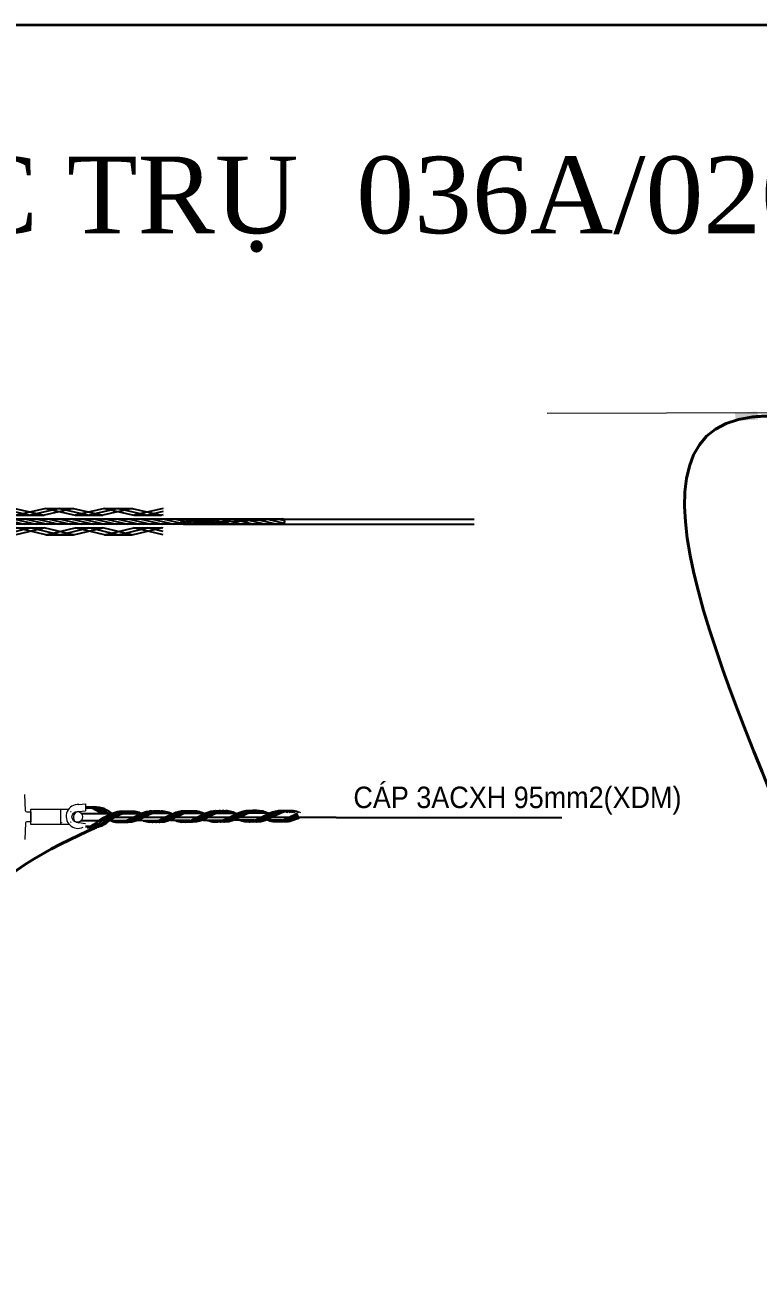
# Model space of a CAD drawing. Header units: millimetres. Extents: x 330554 to 656471, y 11007 to 130943.
# Drawn here: x 373491 to 375405, y 99471 to 102721 of the extents above; entities that cross this region are included whole.
import ezdxf
from ezdxf.enums import TextEntityAlignment as Align

# ---------------------------------------------------------------- set-up
doc = ezdxf.new("R2010")
doc.units = ezdxf.units.MM
doc.header["$LTSCALE"] = 6
for name, color, linetype, lineweight in [('Dau noi', 1, 'Continuous', 30), ('Day pha', 150, 'Continuous', 18), ('net rat manh', 150, 'Continuous', 5), ('Netlon', 5, 'Continuous', 40), ('netlonkhungten', 32, 'Continuous', 35), ('Netvua', 3, 'Continuous', 20), ('Text', 7, 'Continuous', 13)]:
    doc.layers.add(name, color=color, linetype=linetype, lineweight=lineweight)
for name, color, linetype in [('Ghi chu', 3, 'Continuous'), ('Nen', 7, 'Continuous'), ('SU', 3, 'Continuous'), ('tbi', 2, 'Continuous')]:
    doc.layers.add(name, color=color, linetype=linetype)
doc.styles.add('Times New Roman', font='times.ttf')
doc.styles.add('VNI-HELVE', font='VHELVEN.TTF', dxfattribs={"width": 0.9})

# ---------------------------------------------------------------- blocks, each defined once
blk = doc.blocks.new('giap niu')
for p, q in [((380.58, 283.1), (385.41, 283.1)), ((380.58, 283.1), (385.68, 281.89)), ((383, 283.1), (388.09, 281.89)), ((385.41, 283.1), (390.5, 281.89)), ((390.78, 283.1), (385.68, 281.89)), ((385.68, 281.89), (390.5, 281.89)), ((393.19, 283.1), (388.09, 281.89)), ((395.6, 283.1), (390.5, 281.89)), ((390.78, 283.1), (395.6, 283.1)), ((390.78, 283.1), (395.88, 281.89)), ((393.19, 283.1), (398.29, 281.89)), ((395.6, 283.1), (400.7, 281.89)), ((400.98, 283.1), (395.88, 281.89)), ((395.88, 281.89), (400.7, 281.89)), ((403.39, 283.1), (398.29, 281.89)), ((405.8, 283.1), (400.7, 281.89)), ((400.98, 283.1), (405.8, 283.1)), ((400.98, 283.1), (406.08, 281.89)), ((403.39, 283.1), (408.49, 281.89)), ((405.8, 283.1), (410.9, 281.89)), ((411.18, 283.1), (406.08, 281.89)), ((406.08, 281.89), (410.9, 281.89)), ((411.18, 282.53), (408.49, 281.89)), ((411.18, 281.95), (410.9, 281.89)), ((380.58, 278.48), (385.68, 279.7)), ((383, 278.48), (388.09, 279.7)), ((385.41, 278.48), (390.5, 279.7)), ((390.78, 278.48), (385.68, 279.7)), ((385.68, 279.7), (390.5, 279.7)), ((393.19, 278.48), (388.09, 279.7)), ((395.6, 278.48), (390.5, 279.7)), ((390.78, 278.48), (395.88, 279.7)), ((393.19, 278.48), (398.29, 279.7)), ((395.6, 278.48), (400.7, 279.7)), ((400.98, 278.48), (395.88, 279.7)), ((395.88, 279.7), (400.7, 279.7)), ((403.39, 278.48), (398.29, 279.7)), ((405.8, 278.48), (400.7, 279.7)), ((400.98, 278.48), (406.08, 279.7)), ((403.39, 278.48), (408.49, 279.7)), ((405.8, 278.48), (410.9, 279.7)), ((411.18, 278.48), (406.08, 279.7)), ((406.08, 279.7), (410.9, 279.7)), ((411.18, 279.06), (408.49, 279.7)), ((411.18, 279.63), (410.9, 279.7)), ((380.58, 278.48), (385.41, 278.48)), ((390.78, 278.48), (395.6, 278.48)), ((400.98, 278.48), (405.8, 278.48))]:
    blk.add_line(p, q)
for centre in [(380.67, 280.79), (381.07, 280.79), (381.55, 280.79), (382.08, 280.79), (382.51, 280.79)]:
    blk.add_arc(centre, 2.31, 92.0125, 267.9875)
blk = doc.blocks.new('Bo dung day giap nui')
h = blk.add_hatch(color=0)
edge = h.paths.add_edge_path()
edge.add_arc((493.8, -3.5), 13.2, 0, 360)
at = {"color": 0, "linetype": 'Continuous'}
for p, q in [((-8.3, 14.1), (-10.9, 14.1)), ((-10.9, 4.7), (-8.2, 4.7)), ((2.6, 20.4), (-8.2, 20.4)), ((-8.2, 14.1), (-1.2, 14.1)), ((-8.2, 4.7), (64.1, 4.7)), ((-4.7, 4.7), (-4.7, 0)), ((4.7, 4.7), (-4.7, 4.7)), ((-2.6, 20.4), (8.2, 20.4)), ((-2.5, 14.1), (75.2, 14.1)), ((8.2, 14.1), (1.2, 14.1)), ((4.7, 0), (4.7, 4.7)), ((11.8, 4.7), (8.2, 4.7)), ((10.6, 14.1), (11.8, 14.1)), ((89.8, 2.2), (150, 2.2)), ((165.3, 13.9), (124.3, 13.9)), ((124.3, 13.9), (124.3, 3.7)), ((124.3, 3.7), (156.3, 3.7)), ((142.9, 20.4), (132, 20.4)), ((132, 14.1), (139.1, 14.1)), ((135.5, 3.7), (135.5, 2.2)), ((137.6, 20.4), (148.4, 20.4)), ((148.4, 14.1), (141.4, 14.1)), ((144.9, 2.2), (144.9, 3.7)), ((156.3, 3.7), (156.3, -11.2)), ((174.1, 21.3), (165.3, 21.3)), ((165.3, 21.3), (165.3, -28.6)), ((174.1, -28.6), (174.1, 21.3)), ((223.9, 13.9), (174.1, 13.9)), ((216.6, 3.7), (181.4, 3.7)), ((181.4, 3.7), (181.4, -8)), ((216.6, -8), (216.6, 3.7)), ((223.9, -21.2), (223.9, 13.9)), ((412.9, -21.2), (412.9, 13.9)), ((412.9, 13.9), (462.7, 13.9)), ((420.2, -8), (420.2, 3.7)), ((420.2, 3.7), (455.4, 3.7)), ((455.4, 3.7), (455.4, -8)), ((462.7, -28.6), (462.7, 21.3)), ((462.7, 21.3), (471.5, 21.3)), ((471.5, 21.3), (471.5, -28.6)), ((-7, -11.7), (-10.9, -11.7)), ((-10.9, -21.1), (-8.2, -21.1)), ((26.2, -11.7), (-7.8, -11.7)), ((25.9, -21.1), (-7.8, -21.1)), ((-7, -22.3), (-3.5, -22.3)), ((-7, -23.5), (-7, -22.3)), ((-3.5, -23.5), (-7, -23.5)), ((-4.7, -7.9), (-4.7, -11.7)), ((-4.7, -21.1), (-4.7, -22.3)), ((-4.7, -23.5), (-4.7, -28.1)), ((-4.7, -28.1), (4.7, -28.1)), ((-3.5, -22.3), (-3.5, -23.5)), ((4.7, -11.7), (4.7, -7.7)), ((4.7, -28.1), (4.7, -21.1)), ((4.7, -22.3), (5.9, -22.3)), ((4.7, -23.5), (4.7, -22.3)), ((5.9, -23.5), (4.7, -23.5)), ((5.9, -22.3), (5.9, -23.5)), ((11.8, -21.1), (8.2, -21.1)), ((10.6, -11.7), (11.8, -11.7)), ((75.2, -21.1), (25.9, -21.1)), ((63.9, -11.7), (26.2, -11.7)), ((150, -9.5), (89.8, -9.5)), ((156.3, -11.2), (124.3, -11.2)), ((124.3, -11.2), (124.3, -21.2)), ((124.3, -21.2), (165.3, -21.2)), ((133.2, -22.3), (136.7, -22.3)), ((133.2, -23.5), (133.2, -22.3)), ((136.7, -23.5), (133.2, -23.5)), ((135.5, -9.5), (135.5, -11.2)), ((135.5, -21.2), (135.5, -22.3)), ((135.5, -23.5), (135.5, -28.1)), ((135.5, -28.1), (144.9, -28.1)), ((136.7, -22.3), (136.7, -23.5)), ((144.9, -11.2), (144.9, -9.5)), ((144.9, -28.1), (144.9, -21.2)), ((144.9, -22.3), (146.1, -22.3)), ((144.9, -23.5), (144.9, -22.3)), ((146.1, -23.5), (144.9, -23.5)), ((146.1, -22.3), (146.1, -23.5)), ((165.3, -28.6), (174.1, -28.6)), ((174.1, -21.2), (223.9, -21.2)), ((181.4, -8), (216.6, -8)), ((462.7, -21.2), (412.9, -21.2)), ((455.4, -8), (420.2, -8)), ((471.5, -28.6), (462.7, -28.6))]:
    blk.add_line(p, q, dxfattribs=at)
at = {"color": 0}
for p, q in [((473.8, 7.1), (480.7, 14)), ((473.8, -14.4), (473.8, 7.1)), ((480.7, 14), (607.1, 14)), ((607.1, 14), (607.1, -21.2)), ((612, 18.4), (650.7, 3.1)), ((612.4, 21.5), (651.8, 5.9)), ((473.8, -14.4), (480.7, -21.2)), ((607.1, -21.2), (480.7, -21.2)), ((612, -25.6), (650.7, -10.4)), ((612.4, -28.7), (651.8, -13.2))]:
    blk.add_line(p, q, dxfattribs=at)
at = {"color": 0, "linetype": 'Continuous'}
blk.add_circle((76.1, -3.6), 6.71, dxfattribs=at)
for centre, radius, start, end in [((-10.9, 9.4), 4.69, 90, 270), ((-7.2, 17.3), 3.34, 107.3483, 252.6517), ((7.2, 17.3), 3.34, 287.3483, 72.6517), ((11.8, 9.4), 4.69, 270, 90), ((76.3, -3.6), 14.7, 23.4609, 336.5391), ((75.2, -3.5), 17.6, 15.466, 90), ((133, 17.3), 3.34, 107.3483, 252.6517), ((147.4, 17.3), 3.34, 287.3483, 72.6517), ((150, -3.6), 5.86, 270, 90), ((-10.9, -16.4), 4.69, 90, 270), ((11.8, -16.4), 4.69, 270, 90), ((75.2, -3.5), 17.6, 270, 344.534)]:
    blk.add_arc(centre, radius, start, end, dxfattribs=at)
at = {"color": 0}
for centre, radius, start, end in [((614.7, -3.6), 25.2, 95.0792, 264.9208), ((614.7, -3.6), 22.2, 96.8592, 263.1408), ((651.2, 4.5), 1.5, 249.868, 67.0447), ((651.2, -11.8), 1.5, 292.9553, 110.132)]:
    blk.add_arc(centre, radius, start, end, dxfattribs=at)
at = {"layer": 'Nen', "color": 0, "linetype": 'Continuous', "lineweight": 9}
for points in [[(234.9, 33.7, 1.013355), (230.5, 33.7, 0.040715), (230.5, -38.1, 1.03104), (234.9, -38.1, 0.040715), (234.9, 33.7, -0.572898)], [(259.5, 33.7, 1.013355), (255.1, 33.7, 0.040715), (255.1, -38.1, 1.03104), (259.5, -38.1, 0.040715), (259.5, 33.7, -0.572898)], [(284.1, 33.7, 1.013355), (279.7, 33.7, 0.040715), (279.7, -38.1, 1.03104), (284.1, -38.1, 0.040715), (284.1, 33.7, -0.572898)], [(308.7, 33.7, 1.013355), (304.4, 33.7, 0.040715), (304.4, -38.1, 1.03104), (308.7, -38.1, 0.040715), (308.7, 33.7, -0.572898)], [(333.4, 33.7, 1.013355), (329, 33.7, 0.040715), (329, -38.1, 1.03104), (333.4, -38.1, 0.040715), (333.4, 33.7, -0.572898)], [(358, 33.7, 1.013355), (353.6, 33.7, 0.040715), (353.6, -38.1, 1.03104), (358, -38.1, 0.040715), (358, 33.7, -0.572898)], [(382.6, 33.7, 1.013355), (378.2, 33.7, 0.040715), (378.2, -38.1, 1.03104), (382.6, -38.1, 0.040715), (382.6, 33.7, -0.572898)], [(407.2, 33.7, 1.013355), (402.8, 33.7, 0.040715), (402.8, -38.1, 1.03104), (407.2, -38.1, 0.040715), (407.2, 33.7, -0.572898)]]:
    blk.add_lwpolyline(points, format="xyb", dxfattribs=at)
for points in [[(229.4, -18.3), (223.9, -18.3), (223.9, 11), (229.3, 11)], [(236.2, 11), (253.9, 11)], [(260.8, 11), (278.5, 11)], [(285.4, 11), (303.1, 11)], [(310, 11), (327.7, 11)], [(334.6, 11), (352.3, 11)], [(359.2, 11), (376.9, 11)], [(383.8, 11), (401.5, 11)], [(408.4, 11), (412.9, 11), (412.9, -18.3), (408.4, -18.3)], [(254, -18.3), (236.1, -18.3)], [(278.6, -18.3), (260.7, -18.3)], [(303.2, -18.3), (285.3, -18.3)], [(327.8, -18.3), (309.9, -18.3)], [(352.4, -18.3), (334.5, -18.3)], [(377, -18.3), (359.1, -18.3)], [(401.6, -18.3), (383.7, -18.3)]]:
    blk.add_lwpolyline(points, dxfattribs=at)
at = {"layer": 'SU', "color": 0}
blk.add_circle((493.8, -3.5), 13.2, dxfattribs=at)
at = {"layer": 'tbi', "color": 0}
for p, q in [((513.3, 13.9), (471.5, 13.9)), ((513.3, -21.2), (513.3, 13.9)), ((471.5, -21.2), (513.3, -21.2))]:
    blk.add_line(p, q, dxfattribs=at)
blk.add_circle((493.8, -3.5), 8.79, dxfattribs=at)
at = {"color": 0, "xscale": 15.00830334311468, "yscale": 15.00830334311468, "zscale": 15.00830334310951}
blk.add_blockref('giap niu', (-5116.6, -4217.9), dxfattribs=at)
blk = doc.blocks.new('Giap Niu - Ngang')
at = {"color": 0, "linetype": 'ByBlock'}
for p, q in [((1365.7, -1.6), (607.1, -1.6)), ((607.1, -1.6), (662.9, -15.1)), ((1365.7, -15.1), (607.1, -15.1)), ((637.1, -1.6), (692.9, -15.1)), ((667.1, -1.6), (722.9, -15.1)), ((697.1, -1.6), (752.9, -15.1)), ((727.1, -1.6), (782.9, -15.1)), ((757.1, -1.6), (812.9, -15.1)), ((787.1, -1.6), (842.9, -15.1)), ((817.1, -1.6), (872.9, -15.1)), ((847.1, -1.6), (902.9, -15.1)), ((877.1, -1.6), (932.9, -15.1)), ((907.1, -1.6), (962.9, -15.1)), ((937.1, -1.6), (992.9, -15.1)), ((967.1, -1.6), (1022.9, -15.1)), ((997.1, -1.6), (1052.9, -15.1)), ((1027.1, -1.6), (1082.9, -15.1)), ((1057.1, -1.6), (1112.9, -15.1)), ((1087.1, -1.6), (1142.9, -15.1)), ((1117.1, -1.6), (1172.9, -15.1)), ((1147.1, -1.6), (1202.9, -15.1)), ((1177.1, -1.6), (1232.9, -15.1)), ((1207.1, -1.6), (1262.9, -15.1)), ((1237.1, -1.6), (1292.9, -15.1)), ((1267.1, -1.6), (1322.9, -15.1)), ((1297.1, -1.6), (1352.9, -15.1)), ((1327.1, -1.6), (1371.2, -12.2)), ((1357.1, -1.6), (1371.6, -5.1))]:
    blk.add_line(p, q, dxfattribs=at)
blk.add_arc((1365.7, -8.3), 6.74, 270, 90, dxfattribs=at)
at = {"color": 3, "linetype": 'ByBlock'}
blk.add_blockref('Bo dung day giap nui', (0, -4.7), dxfattribs=at)

msp = doc.modelspace()

# ---------------------------------------------------------------- hatches: boundary and pattern name
msp.add_hatch(color=256).paths.add_polyline_path([(375403.801, 101711.515), (375404.945, 101690.506), (375346.472, 101687.322), (375345.328, 101708.331)])

# ---------------------------------------------------------------- linework, layer by layer
at = {"color": 0, "linetype": 'ByBlock'}
for p, q in [((374028.143, 101431.091), (373898.814, 101424.022)), ((373938.143, 101431.091), (373899.341, 101421.714)), ((373914.129, 101431.091), (373899.636, 101427.589)), ((373944.129, 101431.091), (373900.054, 101420.44)), ((373903.209, 101431.091), (374038.32, 101417.605)), ((373903.209, 101431.091), (374538.143, 101431.091)), ((373905.549, 101431.091), (374664.129, 101431.091)), ((373905.549, 101417.605), (374664.129, 101417.605)), ((373905.549, 101417.605), (374538.143, 101417.605)), ((374154.129, 101431.091), (373907.399, 101417.605)), ((373974.129, 101431.091), (373918.32, 101417.605)), ((373998.143, 101431.091), (373942.334, 101417.605)), ((374004.129, 101431.091), (373948.32, 101417.605)), ((374034.129, 101431.091), (373978.32, 101417.605))]:
    msp.add_line(p, q, dxfattribs=at)
msp.add_arc((373905.549, 101424.348), 6.743, 90, 270, dxfattribs=at)
at = {"layer": 'Dau noi'}
msp.add_line((373714.809, 100652.954), (374892.932, 100651.14), dxfattribs=at)
at = {"layer": 'Day pha'}
msp.add_line((374854.66, 101707.57), (378294.292, 101716.735), dxfattribs=at)
at = {"layer": 'Nen', "color": 6}
for p, q in [((374042.91, 100662.738), (373991.573, 100662.527)), ((374052.138, 100662.776), (374048.152, 100662.759)), ((374061.366, 100662.813), (374057.38, 100662.797)), ((374070.595, 100662.851), (374066.609, 100662.835)), ((374127.174, 100663.083), (374075.837, 100662.873)), ((374136.402, 100663.121), (374132.416, 100663.105)), ((374145.63, 100663.159), (374141.644, 100663.142)), ((374154.858, 100663.197), (374150.873, 100663.18)), ((373636.737, 100643.798), (373683.098, 100643.988)), ((373713.57, 100661.388), (373638.602, 100661.081)), ((373686.646, 100644.003), (373692.327, 100644.026)), ((373695.889, 100644.041), (373701.555, 100644.064)), ((373705.117, 100644.078), (373710.783, 100644.102)), ((373714.346, 100644.116), (373753.212, 100644.275)), ((373722.692, 100661.426), (373718.831, 100661.41)), ((373731.92, 100661.464), (373727.935, 100661.447)), ((373741.149, 100661.501), (373737.163, 100661.485)), ((373790.118, 100661.702), (373746.391, 100661.523)), ((373758.991, 100644.299), (373762.44, 100644.313)), ((373768.22, 100644.337), (373771.668, 100644.351)), ((373777.448, 100644.375), (373780.896, 100644.389)), ((373786.676, 100644.413), (373837.476, 100644.621)), ((373799.346, 100661.74), (373795.361, 100661.723)), ((373808.575, 100661.778), (373804.589, 100661.761)), ((373817.803, 100661.815), (373813.817, 100661.799)), ((373874.382, 100662.047), (373823.045, 100661.837)), ((373843.255, 100644.644), (373846.704, 100644.659)), ((373852.484, 100644.682), (373855.932, 100644.696)), ((373861.712, 100644.72), (373865.16, 100644.734)), ((373870.94, 100644.758), (373921.74, 100644.966)), ((373883.61, 100662.085), (373879.624, 100662.069)), ((373892.838, 100662.123), (373888.853, 100662.107)), ((373902.067, 100662.161), (373898.081, 100662.144)), ((373958.646, 100662.393), (373907.309, 100662.182)), ((373927.519, 100644.99), (373930.968, 100645.004)), ((373936.747, 100645.028), (373940.196, 100645.042)), ((373945.976, 100645.065), (373949.424, 100645.079)), ((373955.204, 100645.103), (374006.004, 100645.311)), ((373967.874, 100662.43), (373963.888, 100662.414)), ((373977.102, 100662.468), (373973.117, 100662.452)), ((373986.331, 100662.506), (373982.345, 100662.49)), ((374011.783, 100645.335), (374015.232, 100645.349)), ((374021.011, 100645.373), (374024.46, 100645.387)), ((374030.24, 100645.411), (374033.688, 100645.425)), ((374039.468, 100645.448), (374090.267, 100645.657)), ((374096.047, 100645.68), (374099.496, 100645.694)), ((374105.275, 100645.718), (374108.724, 100645.732)), ((374114.503, 100645.756), (374117.952, 100645.77)), ((374123.732, 100645.794), (374163.842, 100645.958)), ((374169.622, 100645.982), (374173.071, 100645.996)), ((374178.85, 100646.02), (374182.299, 100646.034))]:
    msp.add_line(p, q, dxfattribs=at)
msp.add_open_spline([(374012.276, 100642.194), (374018.06, 100643.078), (374023.927, 100645.002), (374048.186, 100655.164), (374066.891, 100668.271), (374089.582, 100671.131), (374092.989, 100671.182), (374096.381, 100670.853)], degree=3, knots=[0.75692354, 0.75692354, 0.75692354, 0.75692354, 1.09908353, 1.09908353, 2.15733464, 2.15733464, 2.34194555, 2.34194555, 2.34194555, 2.34194555], dxfattribs=at)
at = {"layer": 'net rat manh', "color": 8}
for p, q in [((373631.747, 100685.601), (373648.812, 100687.597)), ((373631.822, 100667.19), (373648.888, 100669.187)), ((373648.812, 100687.597), (373648.888, 100669.187)), ((373631.94, 100638.528), (373649.021, 100636.672))]:
    msp.add_line(p, q, dxfattribs=at)
for centre, radius, start, end in [((373629.633, 100654.64), 31.033, 86.094102, 295.268918), ((373631.614, 100652.834), 14.358, 89.167628, 220.696479), ((373643.531, 100672.135), 66.527, 209.717114, 210.809107), ((373631.54, 100652.353), 13.993, 219.402314, 271.640031)]:
    msp.add_arc(centre, radius, start, end, dxfattribs=at)
for points in [[(373661.646, 100679.714), (373657.383, 100680.182), (373653.08, 100680.286), (373648.843, 100680.086)], [(373655.345, 100674.684), (373653.201, 100675.046), (373651.033, 100675.291), (373648.862, 100675.428)], [(373697.512, 100650.993), (373713.019, 100659.013), (373725.027, 100665.127), (373737.003, 100667.012)], [(373710.229, 100652.935), (373722.247, 100659.051), (373734.255, 100665.164), (373746.231, 100667.05)], [(373719.457, 100652.973), (373731.475, 100659.089), (373743.483, 100665.202), (373755.459, 100667.087)], [(373753.042, 100666.651), (373753.246, 100666.607), (373753.45, 100666.563), (373753.654, 100666.516)], [(373757.461, 100665.51), (373759.593, 100664.872), (373761.723, 100664.117), (373763.853, 100663.29)], [(373761.213, 100666.464), (373763.912, 100665.527), (373766.587, 100664.447), (373769.245, 100663.312)], [(373762.27, 100666.689), (373765.877, 100665.918), (373769.48, 100664.727), (373773.081, 100663.328)], [(373767.084, 100667.445), (373772.165, 100666.894), (373777.239, 100665.335), (373782.31, 100663.366)], [(373767.427, 100667.481), (373771.152, 100666.358), (373774.83, 100664.906), (373778.474, 100663.35)], [(373777.066, 100667.394), (373780.65, 100666.289), (373784.192, 100664.886), (373787.702, 100663.388)], [(373829.696, 100666.965), (373829.9, 100666.922), (373830.104, 100666.877), (373830.308, 100666.83)], [(373834.116, 100665.824), (373836.247, 100665.186), (373838.377, 100664.431), (373840.507, 100663.604)], [(373837.867, 100666.778), (373840.566, 100665.841), (373843.242, 100664.761), (373845.9, 100663.626)], [(373838.925, 100667.003), (373842.531, 100666.232), (373846.134, 100665.041), (373849.735, 100663.642)], [(373843.738, 100667.759), (373848.819, 100667.208), (373853.893, 100665.649), (373858.964, 100663.68)], [(373844.082, 100667.795), (373847.806, 100666.672), (373851.484, 100665.22), (373855.128, 100663.664)], [(373853.72, 100667.708), (373857.304, 100666.603), (373860.846, 100665.2), (373864.356, 100663.702)], [(373913.96, 100667.31), (373914.164, 100667.267), (373914.368, 100667.222), (373914.572, 100667.176)], [(373918.379, 100666.169), (373920.511, 100665.531), (373922.641, 100664.777), (373924.771, 100663.949)], [(373922.131, 100667.123), (373924.83, 100666.186), (373927.505, 100665.106), (373930.163, 100663.972)], [(373923.188, 100667.348), (373926.795, 100666.578), (373930.398, 100665.386), (373933.999, 100663.987)], [(373928.002, 100668.104), (373933.083, 100667.553), (373938.157, 100665.994), (373943.228, 100664.025)], [(373928.345, 100668.14), (373932.07, 100667.017), (373935.748, 100665.565), (373939.392, 100664.009)], [(373937.984, 100668.053), (373941.568, 100666.948), (373945.11, 100665.546), (373948.62, 100664.047)], [(373998.224, 100667.656), (373998.428, 100667.612), (373998.632, 100667.567), (373998.836, 100667.521)], [(373998.224, 100667.656), (373998.428, 100667.612), (373998.632, 100667.567), (373998.836, 100667.521)], [(374002.643, 100666.515), (374004.775, 100665.877), (374006.905, 100665.122), (374009.035, 100664.295)], [(374002.643, 100666.515), (374004.775, 100665.877), (374006.905, 100665.122), (374009.035, 100664.295)], [(374006.395, 100667.468), (374009.093, 100666.531), (374011.769, 100665.451), (374014.427, 100664.317)], [(374006.395, 100667.468), (374009.093, 100666.531), (374011.769, 100665.451), (374014.427, 100664.317)], [(374007.452, 100667.693), (374011.059, 100666.923), (374014.662, 100665.731), (374018.263, 100664.333)], [(374007.452, 100667.693), (374011.059, 100666.923), (374014.662, 100665.731), (374018.263, 100664.333)], [(374012.266, 100668.45), (374017.347, 100667.898), (374022.421, 100666.34), (374027.491, 100664.37)], [(374012.266, 100668.45), (374017.347, 100667.898), (374022.421, 100666.34), (374027.491, 100664.37)], [(374012.609, 100668.486), (374016.334, 100667.363), (374020.011, 100665.91), (374023.656, 100664.355)], [(374012.609, 100668.486), (374016.334, 100667.363), (374020.011, 100665.91), (374023.656, 100664.355)], [(374022.248, 100668.398), (374025.832, 100667.293), (374029.374, 100665.891), (374032.884, 100664.392)], [(374022.248, 100668.398), (374025.832, 100667.293), (374029.374, 100665.891), (374032.884, 100664.392)], [(374082.488, 100668.001), (374082.692, 100667.957), (374082.896, 100667.912), (374083.099, 100667.866)], [(374086.907, 100666.86), (374089.039, 100666.222), (374091.169, 100665.467), (374093.299, 100664.64)], [(374090.659, 100667.814), (374093.357, 100666.876), (374096.033, 100665.797), (374098.691, 100664.662)], [(374091.716, 100668.039), (374095.322, 100667.268), (374098.926, 100666.077), (374102.527, 100664.678)], [(374096.53, 100668.795), (374101.611, 100668.243), (374106.685, 100666.685), (374111.755, 100664.716)], [(374096.873, 100668.831), (374100.598, 100667.708), (374104.275, 100666.255), (374107.919, 100664.7)], [(374106.512, 100668.744), (374110.096, 100667.639), (374113.638, 100666.236), (374117.148, 100664.738)], [(374166.752, 100668.346), (374166.956, 100668.303), (374167.16, 100668.258), (374167.363, 100668.212)], [(374171.171, 100667.205), (374173.303, 100666.567), (374175.433, 100665.812), (374177.563, 100664.985)], [(374174.922, 100668.159), (374177.621, 100667.222), (374180.297, 100666.142), (374182.955, 100665.007)], [(374175.98, 100668.384), (374179.586, 100667.613), (374183.19, 100666.422), (374186.791, 100665.023)], [(374180.794, 100669.14), (374185.875, 100668.589), (374190.949, 100667.03), (374196.019, 100665.061)], [(374181.137, 100669.176), (374184.862, 100668.053), (374188.539, 100666.601), (374192.183, 100665.045)], [(373653.266, 100629.146), (373651.87, 100629.047), (373650.464, 100628.986), (373649.053, 100628.954)]]:
    msp.add_open_spline(points, degree=3, dxfattribs=at)
for points, knots in [([(373718.245, 100663.103), (373710.548, 100668.779), (373702.408, 100674.151), (373683.213, 100680.23), (373672.395, 100680.839), (373660.331, 100679.578), (373658.449, 100679.336), (373648.851, 100678.193)], [0.58005658, 0.58005658, 0.58005658, 0.58005658, 1.09071507, 1.09071507, 1.63607261, 1.63607261, 1.73819182, 1.73819182, 1.73819182, 1.73819182]), ([(373714.805, 100663.089), (373709.075, 100667.221), (373694.518, 100676.597), (373672.836, 100679.182), (373659.165, 100677.377), (373648.862, 100675.463)], [0.62958012, 0.62958012, 0.62958012, 0.62958012, 1.01015145, 1.56695327, 1.7603112, 1.7603112, 1.7603112, 1.7603112]), ([(373663.469, 100675.535), (373659.724, 100675.727), (373655.976, 100675.604), (373652.167, 100675.206), (373652.004, 100675.189), (373651.841, 100675.171)], [1.401266668, 1.401266668, 1.401266668, 1.401266668, 1.636072609, 1.636072609, 1.646599759, 1.646599759, 1.646599759, 1.646599759]), ([(373687.12, 100662.976), (373681.391, 100667.108), (373672.016, 100673.146), (373661.223, 100676.184), (373657.144, 100676.937)], [0.62958012, 0.62958012, 0.62958012, 0.62958012, 1.01015145, 1.233257722, 1.233257722, 1.233257722, 1.233257722]), ([(373696.349, 100663.013), (373690.619, 100667.146), (373679.986, 100673.994), (373667.529, 100676.984), (373661.896, 100677.65)], [0.62958012, 0.62958012, 0.62958012, 0.62958012, 1.01015145, 1.314290569, 1.314290569, 1.314290569, 1.314290569]), ([(373690.561, 100662.99), (373682.864, 100668.665), (373674.723, 100674.037), (373664.557, 100677.257), (373663.665, 100677.517), (373662.768, 100677.757)], [0.580056579, 0.580056579, 0.580056579, 0.580056579, 1.090715073, 1.090715073, 1.139371479, 1.139371479, 1.139371479, 1.139371479]), ([(373699.789, 100663.028), (373692.092, 100668.703), (373683.951, 100674.075), (373673.218, 100677.474), (373671.747, 100677.88), (373670.261, 100678.234)], [0.580056579, 0.580056579, 0.580056579, 0.580056579, 1.090715073, 1.090715073, 1.170576663, 1.170576663, 1.170576663, 1.170576663]), ([(373705.577, 100663.051), (373699.847, 100667.184), (373689.891, 100673.596), (373678.337, 100676.625), (373673.541, 100677.36)], [0.62958012, 0.62958012, 0.62958012, 0.62958012, 1.01015145, 1.270670629, 1.270670629, 1.270670629, 1.270670629]), ([(373709.017, 100663.065), (373701.32, 100668.741), (373693.18, 100674.113), (373683.523, 100677.171), (373683.147, 100677.286), (373682.769, 100677.398)], [0.580056579, 0.580056579, 0.580056579, 0.580056579, 1.090715073, 1.090715073, 1.11134223, 1.11134223, 1.11134223, 1.11134223]), ([(373696.412, 100652.664), (373710.067, 100659.841), (373724.02, 100667.48), (373741.68, 100669.705), (373745.087, 100669.756), (373748.479, 100669.427)], [1.374636932, 1.374636932, 1.374636932, 1.374636932, 2.157334638, 2.157334638, 2.341945552, 2.341945552, 2.341945552, 2.341945552]), ([(373705.58, 100652.916), (373719.295, 100659.879), (373733.248, 100667.518), (373750.908, 100669.743), (373754.315, 100669.794), (373757.707, 100669.465)], [1.374636932, 1.374636932, 1.374636932, 1.374636932, 2.157334638, 2.157334638, 2.341945552, 2.341945552, 2.341945552, 2.341945552]), ([(373714.809, 100652.954), (373728.523, 100659.917), (373742.476, 100667.556), (373760.137, 100669.781), (373763.544, 100669.832), (373766.935, 100669.503)], [1.374636932, 1.374636932, 1.374636932, 1.374636932, 2.157334638, 2.157334638, 2.341945552, 2.341945552, 2.341945552, 2.341945552]), ([(373715.251, 100642.361), (373720.715, 100640.382), (373753.478, 100631.591), (373786.398, 100663.035), (373813.657, 100667.326)], [0.26205726, 0.26205726, 0.26205726, 0.26205726, 0.57325048, 2.12758875, 2.12758875, 2.12758875, 2.12758875]), ([(373721.912, 100642.388), (373727.572, 100640.845), (373733.112, 100640.203), (373745.253, 100641.464), (373751.891, 100643.561), (373776.938, 100654.053), (373795.643, 100667.16), (373818.334, 100670.02), (373821.741, 100670.07), (373825.133, 100669.741)], [0.37813076, 0.37813076, 0.37813076, 0.37813076, 0.71142493, 0.71142493, 1.09908353, 1.09908353, 2.15733464, 2.15733464, 2.34194555, 2.34194555, 2.34194555, 2.34194555]), ([(373724.037, 100652.992), (373737.751, 100659.954), (373751.704, 100667.593), (373771.515, 100670.09), (373777.134, 100669.782), (373786.964, 100667.392), (373791.238, 100665.807), (373795.464, 100664.044)], [1.37463693, 1.37463693, 1.37463693, 1.37463693, 2.15733464, 2.15733464, 2.45972354, 2.45972354, 2.69883603, 2.69883603, 2.69883603, 2.69883603]), ([(373728.686, 100653.011), (373744.57, 100661.095), (373765.568, 100671.786), (373786.442, 100665.383), (373791.538, 100663.404)], [1.44471702, 1.44471702, 1.44471702, 1.44471702, 2.34733631, 2.6390538, 2.6390538, 2.6390538, 2.6390538]), ([(373739.133, 100638.755), (373739.715, 100638.693), (373767.614, 100636.316), (373795.626, 100663.073), (373822.885, 100667.364)], [0.5401544, 0.5401544, 0.5401544, 0.5401544, 0.57325048, 2.12758875, 2.12758875, 2.12758875, 2.12758875]), ([(373748.361, 100638.793), (373748.943, 100638.731), (373776.842, 100636.354), (373804.854, 100663.111), (373832.113, 100667.402)], [0.5401544, 0.5401544, 0.5401544, 0.5401544, 0.57325048, 2.12758875, 2.12758875, 2.12758875, 2.12758875]), ([(373750.256, 100641.12), (373756.04, 100642.004), (373761.907, 100643.929), (373786.166, 100654.091), (373804.871, 100667.198), (373827.562, 100670.057), (373830.969, 100670.108), (373834.361, 100669.779)], [0.75692354, 0.75692354, 0.75692354, 0.75692354, 1.09908353, 1.09908353, 2.15733464, 2.15733464, 2.34194555, 2.34194555, 2.34194555, 2.34194555]), ([(373757.589, 100638.83), (373758.171, 100638.769), (373789.932, 100636.063), (373826.991, 100676.772), (373863.096, 100665.697), (373868.192, 100663.718)], [0.5401544, 0.5401544, 0.5401544, 0.5401544, 0.57325048, 2.34733631, 2.6390538, 2.6390538, 2.6390538, 2.6390538]), ([(373759.484, 100641.158), (373765.268, 100642.042), (373771.135, 100643.967), (373795.394, 100654.128), (373814.099, 100667.236), (373836.791, 100670.095), (373840.198, 100670.146), (373843.59, 100669.817)], [0.75692354, 0.75692354, 0.75692354, 0.75692354, 1.09908353, 1.09908353, 2.15733464, 2.15733464, 2.34194555, 2.34194555, 2.34194555, 2.34194555]), ([(373768.712, 100641.196), (373774.497, 100642.08), (373780.364, 100644.004), (373804.622, 100654.166), (373823.327, 100667.273), (373848.169, 100670.404), (373853.788, 100670.096), (373864.121, 100667.583), (373868.881, 100665.748), (373873.584, 100663.74)], [0.75692354, 0.75692354, 0.75692354, 0.75692354, 1.09908353, 1.09908353, 2.15733464, 2.15733464, 2.45972354, 2.45972354, 2.72651583, 2.72651583, 2.72651583, 2.72651583]), ([(373799.515, 100642.706), (373804.979, 100640.728), (373837.742, 100631.936), (373870.662, 100663.38), (373897.921, 100667.671)], [0.26205726, 0.26205726, 0.26205726, 0.26205726, 0.57325048, 2.12758875, 2.12758875, 2.12758875, 2.12758875]), ([(373806.176, 100642.733), (373811.836, 100641.19), (373817.376, 100640.548), (373829.517, 100641.809), (373836.155, 100643.906), (373861.202, 100654.398), (373879.907, 100667.505), (373902.598, 100670.365), (373906.005, 100670.415), (373909.397, 100670.087)], [0.37813076, 0.37813076, 0.37813076, 0.37813076, 0.71142493, 0.71142493, 1.09908353, 1.09908353, 2.15733464, 2.15733464, 2.34194555, 2.34194555, 2.34194555, 2.34194555]), ([(373823.397, 100639.1), (373823.978, 100639.039), (373851.878, 100636.662), (373879.89, 100663.418), (373907.149, 100667.709)], [0.5401544, 0.5401544, 0.5401544, 0.5401544, 0.57325048, 2.12758875, 2.12758875, 2.12758875, 2.12758875]), ([(373832.625, 100639.138), (373833.207, 100639.076), (373861.106, 100636.699), (373889.118, 100663.456), (373916.377, 100667.747)], [0.5401544, 0.5401544, 0.5401544, 0.5401544, 0.57325048, 2.12758875, 2.12758875, 2.12758875, 2.12758875]), ([(373834.52, 100641.465), (373840.304, 100642.349), (373846.171, 100644.274), (373870.43, 100654.436), (373889.135, 100667.543), (373911.826, 100670.403), (373915.233, 100670.453), (373918.625, 100670.124)], [0.75692354, 0.75692354, 0.75692354, 0.75692354, 1.09908353, 1.09908353, 2.15733464, 2.15733464, 2.34194555, 2.34194555, 2.34194555, 2.34194555]), ([(373841.853, 100639.176), (373842.435, 100639.114), (373874.196, 100636.408), (373911.255, 100677.118), (373947.36, 100666.042), (373952.456, 100664.063)], [0.5401544, 0.5401544, 0.5401544, 0.5401544, 0.57325048, 2.34733631, 2.6390538, 2.6390538, 2.6390538, 2.6390538]), ([(373843.748, 100641.503), (373849.532, 100642.387), (373855.399, 100644.312), (373879.658, 100654.474), (373898.363, 100667.581), (373921.055, 100670.44), (373924.462, 100670.491), (373927.853, 100670.162)], [0.75692354, 0.75692354, 0.75692354, 0.75692354, 1.09908353, 1.09908353, 2.15733464, 2.15733464, 2.34194555, 2.34194555, 2.34194555, 2.34194555]), ([(373852.976, 100641.541), (373858.76, 100642.425), (373864.628, 100644.35), (373888.886, 100654.512), (373907.591, 100667.619), (373932.433, 100670.749), (373938.052, 100670.441), (373948.385, 100667.929), (373953.144, 100666.093), (373957.848, 100664.085)], [0.75692354, 0.75692354, 0.75692354, 0.75692354, 1.09908353, 1.09908353, 2.15733464, 2.15733464, 2.45972354, 2.45972354, 2.72651583, 2.72651583, 2.72651583, 2.72651583]), ([(373883.779, 100643.051), (373889.243, 100641.073), (373922.006, 100632.282), (373954.926, 100663.725), (373982.185, 100668.016)], [0.26205726, 0.26205726, 0.26205726, 0.26205726, 0.57325048, 2.12758875, 2.12758875, 2.12758875, 2.12758875]), ([(373883.779, 100643.051), (373889.243, 100641.073), (373922.006, 100632.282), (373954.926, 100663.725), (373982.185, 100668.016)], [0.26205726, 0.26205726, 0.26205726, 0.26205726, 0.57325048, 2.12758875, 2.12758875, 2.12758875, 2.12758875]), ([(373890.44, 100643.078), (373896.1, 100641.535), (373901.64, 100640.894), (373913.781, 100642.155), (373920.419, 100644.251), (373945.466, 100654.743), (373964.171, 100667.851), (373986.862, 100670.71), (373990.269, 100670.761), (373993.661, 100670.432)], [0.37813076, 0.37813076, 0.37813076, 0.37813076, 0.71142493, 0.71142493, 1.09908353, 1.09908353, 2.15733464, 2.15733464, 2.34194555, 2.34194555, 2.34194555, 2.34194555]), ([(373890.44, 100643.078), (373896.1, 100641.535), (373901.64, 100640.894), (373913.781, 100642.155), (373920.419, 100644.251), (373945.466, 100654.743), (373964.171, 100667.851), (373986.862, 100670.71), (373990.269, 100670.761), (373993.661, 100670.432)], [0.37813076, 0.37813076, 0.37813076, 0.37813076, 0.71142493, 0.71142493, 1.09908353, 1.09908353, 2.15733464, 2.15733464, 2.34194555, 2.34194555, 2.34194555, 2.34194555]), ([(373907.661, 100639.445), (373908.242, 100639.384), (373936.142, 100637.007), (373964.154, 100663.763), (373991.413, 100668.054)], [0.5401544, 0.5401544, 0.5401544, 0.5401544, 0.57325048, 2.12758875, 2.12758875, 2.12758875, 2.12758875]), ([(373907.661, 100639.445), (373908.242, 100639.384), (373936.142, 100637.007), (373964.154, 100663.763), (373991.413, 100668.054)], [0.5401544, 0.5401544, 0.5401544, 0.5401544, 0.57325048, 2.12758875, 2.12758875, 2.12758875, 2.12758875]), ([(373916.889, 100639.483), (373917.471, 100639.422), (373945.37, 100637.045), (373973.382, 100663.801), (374000.641, 100668.092)], [0.5401544, 0.5401544, 0.5401544, 0.5401544, 0.57325048, 2.12758875, 2.12758875, 2.12758875, 2.12758875]), ([(373916.889, 100639.483), (373917.471, 100639.422), (373945.37, 100637.045), (373973.382, 100663.801), (374000.641, 100668.092)], [0.5401544, 0.5401544, 0.5401544, 0.5401544, 0.57325048, 2.12758875, 2.12758875, 2.12758875, 2.12758875]), ([(373918.784, 100641.811), (373924.568, 100642.695), (373930.435, 100644.619), (373954.23, 100655.689), (373973.399, 100667.888), (373996.09, 100670.748), (373999.497, 100670.798), (374002.889, 100670.47)], [0.75692354, 0.75692354, 0.75692354, 0.75692354, 1.09908353, 1.09908353, 2.15733464, 2.15733464, 2.34194555, 2.34194555, 2.34194555, 2.34194555]), ([(373918.784, 100641.811), (373924.568, 100642.695), (373930.435, 100644.619), (373954.694, 100654.781), (373973.399, 100667.888), (373996.09, 100670.748), (373999.497, 100670.798), (374002.889, 100670.47)], [0.75692354, 0.75692354, 0.75692354, 0.75692354, 1.09908353, 1.09908353, 2.15733464, 2.15733464, 2.34194555, 2.34194555, 2.34194555, 2.34194555]), ([(373926.117, 100639.521), (373926.699, 100639.459), (373958.46, 100636.753), (373995.519, 100677.463), (374031.624, 100666.387), (374036.72, 100664.408)], [0.5401544, 0.5401544, 0.5401544, 0.5401544, 0.57325048, 2.34733631, 2.6390538, 2.6390538, 2.6390538, 2.6390538]), ([(373926.117, 100639.521), (373926.699, 100639.459), (373958.46, 100636.753), (373995.519, 100677.463), (374031.624, 100666.387), (374036.72, 100664.408)], [0.5401544, 0.5401544, 0.5401544, 0.5401544, 0.57325048, 2.34733631, 2.6390538, 2.6390538, 2.6390538, 2.6390538]), ([(373928.012, 100641.849), (373933.796, 100642.732), (373939.663, 100644.657), (373963.922, 100654.819), (373982.627, 100667.926), (374005.318, 100670.786), (374008.726, 100670.836), (374012.117, 100670.508)], [0.75692354, 0.75692354, 0.75692354, 0.75692354, 1.09908353, 1.09908353, 2.15733464, 2.15733464, 2.34194555, 2.34194555, 2.34194555, 2.34194555]), ([(373928.012, 100641.849), (373933.796, 100642.732), (373939.663, 100644.657), (373963.922, 100654.819), (373982.627, 100667.926), (374005.318, 100670.786), (374008.726, 100670.836), (374012.117, 100670.508)], [0.75692354, 0.75692354, 0.75692354, 0.75692354, 1.09908353, 1.09908353, 2.15733464, 2.15733464, 2.34194555, 2.34194555, 2.34194555, 2.34194555]), ([(373937.24, 100641.886), (373943.024, 100642.77), (373948.891, 100644.695), (373973.15, 100654.857), (373991.855, 100667.964), (374016.697, 100671.094), (374022.316, 100670.786), (374032.649, 100668.274), (374037.408, 100666.438), (374042.112, 100664.43)], [0.75692354, 0.75692354, 0.75692354, 0.75692354, 1.09908353, 1.09908353, 2.15733464, 2.15733464, 2.45972354, 2.45972354, 2.72651583, 2.72651583, 2.72651583, 2.72651583]), ([(373937.24, 100641.886), (373943.024, 100642.77), (373948.891, 100644.695), (373973.15, 100654.857), (373991.855, 100667.964), (374016.697, 100671.094), (374022.316, 100670.786), (374032.649, 100668.274), (374037.408, 100666.438), (374042.112, 100664.43)], [0.75692354, 0.75692354, 0.75692354, 0.75692354, 1.09908353, 1.09908353, 2.15733464, 2.15733464, 2.45972354, 2.45972354, 2.72651583, 2.72651583, 2.72651583, 2.72651583]), ([(373968.043, 100643.396), (373973.506, 100641.418), (374006.27, 100632.627), (374039.19, 100664.071), (374066.449, 100668.362)], [0.26205726, 0.26205726, 0.26205726, 0.26205726, 0.57325048, 2.12758875, 2.12758875, 2.12758875, 2.12758875]), ([(373974.704, 100643.424), (373980.364, 100641.881), (373985.904, 100641.239), (373998.045, 100642.5), (374004.683, 100644.597), (374029.729, 100655.089), (374048.435, 100668.196), (374071.126, 100671.055), (374074.533, 100671.106), (374077.925, 100670.777)], [0.37813076, 0.37813076, 0.37813076, 0.37813076, 0.71142493, 0.71142493, 1.09908353, 1.09908353, 2.15733464, 2.15733464, 2.34194555, 2.34194555, 2.34194555, 2.34194555]), ([(373991.925, 100639.791), (373992.506, 100639.729), (374020.406, 100637.352), (374048.418, 100664.109), (374075.677, 100668.4)], [0.5401544, 0.5401544, 0.5401544, 0.5401544, 0.57325048, 2.12758875, 2.12758875, 2.12758875, 2.12758875]), ([(374001.153, 100639.828), (374001.735, 100639.767), (374029.634, 100637.39), (374057.646, 100664.146), (374084.905, 100668.437)], [0.5401544, 0.5401544, 0.5401544, 0.5401544, 0.57325048, 2.12758875, 2.12758875, 2.12758875, 2.12758875]), ([(374003.048, 100642.156), (374008.832, 100643.04), (374014.699, 100644.965), (374038.958, 100655.126), (374057.663, 100668.234), (374080.354, 100671.093), (374083.761, 100671.144), (374087.153, 100670.815)], [0.75692354, 0.75692354, 0.75692354, 0.75692354, 1.09908353, 1.09908353, 2.15733464, 2.15733464, 2.34194555, 2.34194555, 2.34194555, 2.34194555]), ([(374010.381, 100639.866), (374010.963, 100639.805), (374042.724, 100637.099), (374079.783, 100677.808), (374115.888, 100666.732), (374120.984, 100664.753)], [0.5401544, 0.5401544, 0.5401544, 0.5401544, 0.57325048, 2.34733631, 2.6390538, 2.6390538, 2.6390538, 2.6390538]), ([(374021.504, 100642.232), (374027.288, 100643.115), (374033.155, 100645.04), (374057.414, 100655.202), (374076.119, 100668.309), (374100.961, 100671.44), (374106.58, 100671.132), (374116.913, 100668.619), (374121.672, 100666.783), (374126.376, 100664.776)], [0.75692354, 0.75692354, 0.75692354, 0.75692354, 1.09908353, 1.09908353, 2.15733464, 2.15733464, 2.45972354, 2.45972354, 2.72651583, 2.72651583, 2.72651583, 2.72651583]), ([(374052.307, 100643.742), (374057.77, 100641.763), (374090.534, 100632.972), (374123.454, 100664.416), (374150.713, 100668.707)], [0.26205726, 0.26205726, 0.26205726, 0.26205726, 0.57325048, 2.12758875, 2.12758875, 2.12758875, 2.12758875]), ([(374058.967, 100643.769), (374064.628, 100642.226), (374070.168, 100641.584), (374082.308, 100642.845), (374088.947, 100644.942), (374113.993, 100655.434), (374132.699, 100668.541), (374155.39, 100671.401), (374158.797, 100671.451), (374162.189, 100671.122)], [0.37813076, 0.37813076, 0.37813076, 0.37813076, 0.71142493, 0.71142493, 1.09908353, 1.09908353, 2.15733464, 2.15733464, 2.34194555, 2.34194555, 2.34194555, 2.34194555]), ([(374076.189, 100640.136), (374076.77, 100640.074), (374104.67, 100637.697), (374132.682, 100664.454), (374159.941, 100668.745)], [0.5401544, 0.5401544, 0.5401544, 0.5401544, 0.57325048, 2.12758875, 2.12758875, 2.12758875, 2.12758875]), ([(374085.417, 100640.174), (374085.998, 100640.112), (374113.898, 100637.735), (374141.91, 100664.492), (374169.169, 100668.783)], [0.5401544, 0.5401544, 0.5401544, 0.5401544, 0.57325048, 2.12758875, 2.12758875, 2.12758875, 2.12758875]), ([(374087.312, 100642.501), (374093.096, 100643.385), (374098.963, 100645.31), (374123.222, 100655.472), (374141.927, 100668.579), (374164.618, 100671.438), (374168.025, 100671.489), (374171.417, 100671.16)], [0.75692354, 0.75692354, 0.75692354, 0.75692354, 1.09908353, 1.09908353, 2.15733464, 2.15733464, 2.34194555, 2.34194555, 2.34194555, 2.34194555]), ([(374094.645, 100640.211), (374095.227, 100640.15), (374126.988, 100637.444), (374164.047, 100678.153), (374200.152, 100667.078), (374205.248, 100665.099)], [0.5401544, 0.5401544, 0.5401544, 0.5401544, 0.57325048, 2.34733631, 2.6390538, 2.6390538, 2.6390538, 2.6390538]), ([(374096.54, 100642.539), (374102.324, 100643.423), (374108.191, 100645.348), (374132.45, 100655.51), (374151.155, 100668.617), (374173.846, 100671.476), (374177.253, 100671.527), (374180.645, 100671.198)], [0.75692354, 0.75692354, 0.75692354, 0.75692354, 1.09908353, 1.09908353, 2.15733464, 2.15733464, 2.34194555, 2.34194555, 2.34194555, 2.34194555]), ([(374105.768, 100642.577), (374111.552, 100643.461), (374117.419, 100645.385), (374141.678, 100655.547), (374160.383, 100668.655), (374185.225, 100671.785), (374190.844, 100671.477), (374201.177, 100668.965), (374205.936, 100667.129), (374210.64, 100665.121)], [0.75692354, 0.75692354, 0.75692354, 0.75692354, 1.09908353, 1.09908353, 2.15733464, 2.15733464, 2.45972354, 2.45972354, 2.72651583, 2.72651583, 2.72651583, 2.72651583]), ([(374132.543, 100644.07), (374138.203, 100642.527), (374143.743, 100641.886), (374155.884, 100643.147), (374162.522, 100645.243), (374180.146, 100652.626), (374191.188, 100659.119), (374202.413, 100664.14)], [0.37813076, 0.37813076, 0.37813076, 0.37813076, 0.71142493, 0.71142493, 1.09908353, 1.09908353, 1.7288705, 1.7288705, 1.7288705, 1.7288705]), ([(373696.412, 100652.664), (373692.928, 100650.556), (373681.322, 100643.533), (373667.179, 100630.579), (373653.673, 100627.405), (373649.062, 100626.819)], [0, 0, 0, 0, 0.221918429, 0.739376114, 0.993076239, 0.993076239, 0.993076239, 0.993076239]), ([(373714.868, 100652.74), (373711.385, 100650.632), (373699.778, 100643.609), (373680.976, 100626.388), (373660.216, 100626.025), (373649.064, 100626.307)], [0, 0, 0, 0, 0.22191843, 0.73937611, 1.32022875, 1.32022875, 1.32022875, 1.32022875]), ([(373705.64, 100652.702), (373702.156, 100650.594), (373690.55, 100643.571), (373674.046, 100628.455), (373656.978, 100626.396), (373649.064, 100626.218)], [0, 0, 0, 0, 0.22191843, 0.73937611, 1.15884614, 1.15884614, 1.15884614, 1.15884614]), ([(373728.686, 100653.011), (373720.097, 100648.108), (373715.233, 100644.898), (373705.602, 100637.621), (373700.751, 100633.785), (373690.214, 100627.876), (373684.453, 100626.052), (373672.577, 100624.273), (373666.436, 100624.182), (373658.058, 100624.33), (373655.83, 100624.395), (373653.611, 100624.461)], [0, 0, 0, 0, 0.32391905, 0.32391905, 0.6478381, 0.6478381, 0.96696077, 0.96696077, 1.28608344, 1.28608344, 1.40153799, 1.40153799, 1.40153799, 1.40153799]), ([(373697.512, 100650.993), (373692.412, 100647.995), (373687.549, 100644.785), (373677.917, 100637.508), (373673.066, 100633.671), (373665.017, 100629.157), (373662.129, 100627.925), (373659.146, 100626.971)], [0, 0, 0, 0, 0.323919049, 0.323919049, 0.647838099, 0.647838099, 0.815151988, 0.815151988, 0.815151988, 0.815151988]), ([(373710.229, 100652.935), (373701.64, 100648.033), (373696.777, 100644.823), (373687.145, 100637.546), (373682.295, 100633.709), (373674.245, 100629.195), (373671.357, 100627.962), (373668.374, 100627.009)], [0, 0, 0, 0, 0.323919049, 0.323919049, 0.647838099, 0.647838099, 0.815151988, 0.815151988, 0.815151988, 0.815151988]), ([(373719.457, 100652.973), (373710.869, 100648.07), (373706.005, 100644.86), (373696.373, 100637.583), (373691.523, 100633.747), (373683.473, 100629.233), (373680.586, 100628), (373677.603, 100627.047)], [0, 0, 0, 0, 0.323919049, 0.323919049, 0.647838099, 0.647838099, 0.815151988, 0.815151988, 0.815151988, 0.815151988]), ([(374125.882, 100644.043), (374131.345, 100642.065), (374157.104, 100635.153), (374182.958, 100653.11), (374203.273, 100662.219)], [0.26205726, 0.26205726, 0.26205726, 0.26205726, 0.57325048, 1.72870339, 1.72870339, 1.72870339, 1.72870339]), ([(374149.764, 100640.437), (374150.345, 100640.376), (374168.693, 100638.813), (374187.09, 100649.85), (374204.873, 100658.641)], [0.5401544, 0.5401544, 0.5401544, 0.5401544, 0.57325048, 1.58413034, 1.58413034, 1.58413034, 1.58413034]), ([(374158.992, 100640.475), (374159.573, 100640.414), (374175.41, 100639.064), (374191.283, 100647.102), (374206.558, 100654.875)], [0.540154403, 0.540154403, 0.540154403, 0.540154403, 0.573250482, 1.441220864, 1.441220864, 1.441220864, 1.441220864]), ([(374160.887, 100642.803), (374166.671, 100643.687), (374172.538, 100645.611), (374186.894, 100651.625), (374195.402, 100656.304), (374204.013, 100660.565)], [0.756923539, 0.756923539, 0.756923539, 0.756923539, 1.099083528, 1.099083528, 1.585679653, 1.585679653, 1.585679653, 1.585679653]), ([(374168.22, 100640.513), (374168.802, 100640.451), (374182.126, 100639.316), (374195.477, 100644.826), (374208.24, 100651.115)], [0.540154403, 0.540154403, 0.540154403, 0.540154403, 0.573250482, 1.298312869, 1.298312869, 1.298312869, 1.298312869]), ([(374170.115, 100642.841), (374175.899, 100643.724), (374181.766, 100645.649), (374193.654, 100650.629), (374199.653, 100653.699), (374205.701, 100656.79)], [0.756923539, 0.756923539, 0.756923539, 0.756923539, 1.099083528, 1.099083528, 1.443164739, 1.443164739, 1.443164739, 1.443164739]), ([(374179.343, 100642.878), (374185.127, 100643.762), (374190.994, 100645.687), (374200.397, 100649.626), (374203.886, 100651.277), (374207.391, 100653.013)], [0.756923539, 0.756923539, 0.756923539, 0.756923539, 1.099083528, 1.099083528, 1.299734033, 1.299734033, 1.299734033, 1.299734033]), ([(373658.023, 100629.023), (373655.597, 100628.936), (373653.152, 100628.941), (373650.154, 100628.994), (373649.603, 100629.006), (373649.053, 100629.019)], [1.133762466, 1.133762466, 1.133762466, 1.133762466, 1.286083439, 1.286083439, 1.3203732, 1.3203732, 1.3203732, 1.3203732])]:
    msp.add_open_spline(points, degree=3, knots=knots, dxfattribs=at)
msp.add_spline([(373724.096, 100652.777), (373713.743, 100646.218), (373689.971, 100630.352), (373653.671, 100626.48)], degree=3, dxfattribs=at)
at = {"layer": 'Netlon'}
msp.add_spline([(375429.912, 101699.883), (375391.57, 101697.482), (375566.234, 100382.182), (375606.671, 100250.428)], degree=3, dxfattribs=at)
msp.add_open_spline([(372729.198, 99665.868), (372948.153, 99909.976), (373123.769, 99973.269), (373339.238, 100469.914), (373551.782, 100568.617), (373677.603, 100627.047)], degree=3, knots=[966.98820806, 966.98820806, 966.98820806, 966.98820806, 1367.82355628, 1657.03053698, 2076.62284357, 2076.62284357, 2076.62284357, 2076.62284357], dxfattribs=at)
at = {"layer": 'netlonkhungten'}
msp.add_lwpolyline([(362419.365, 102720.835), (378909.39, 102720.835), (378909.39, 90775.621), (362419.365, 90775.621)], close=True, dxfattribs=at)
at = {"layer": 'Netvua'}
for p, q in [((373492.797, 100669.266), (373490.839, 100712.384)), ((373492.797, 100669.266), (373490.839, 100712.384)), ((373495.562, 100666.624), (373506.755, 100666.624)), ((373495.562, 100666.624), (373506.755, 100666.624)), ((373506.755, 100673.543), (373584.248, 100673.543)), ((373506.755, 100633.413), (373506.755, 100673.543)), ((373506.755, 100666.624), (373506.755, 100640.332)), ((373506.755, 100666.624), (373506.755, 100640.332)), ((373584.248, 100673.543), (373606.623, 100673.543)), ((373584.248, 100673.543), (373584.248, 100633.413)), ((373492.797, 100637.69), (373490.839, 100594.572)), ((373492.797, 100637.69), (373490.839, 100594.572)), ((373506.755, 100640.332), (373495.562, 100640.332)), ((373506.755, 100640.332), (373495.562, 100640.332)), ((373584.248, 100633.413), (373506.755, 100633.413)), ((373606.623, 100633.413), (373584.248, 100633.413))]:
    msp.add_line(p, q, dxfattribs=at)
msp.add_circle((373627.662, 100653.478), 13.978, dxfattribs=at)
for centre, radius, start, end in [((373495.562, 100669.392), 2.768, 182.599884, 270), ((373495.562, 100669.392), 2.768, 182.599884, 270), ((373609.906, 100673.335), 5.812, 270, 290.883612), ((373495.562, 100637.564), 2.768, 90, 177.400116), ((373495.562, 100637.564), 2.768, 90, 177.400116), ((373609.906, 100633.62), 5.812, 69.116388, 90)]:
    msp.add_arc(centre, radius, start, end, dxfattribs=at)

# ---------------------------------------------------------------- block references
at = {"layer": 'Nen'}
msp.add_blockref('Giap Niu - Ngang', (372797.038, 101432.668), dxfattribs=at)

# ---------------------------------------------------------------- texts
at = {"layer": 'Ghi chu', "style": 'Times New Roman'}
msp.add_text('HÌNH THỨC TRỤ  036A/020 SAU ĐẤU NỐI', height=200, dxfattribs=at).set_placement((374721.467, 102177.157), align=Align.CENTER)
at = {"layer": 'Text', "style": 'VNI-HELVE', "width": 0.9}
msp.add_text('CAÙP 3ACXH 95mm2(XDM) ', height=56, dxfattribs=at).set_placement((374786.799, 100704.46), align=Align.MIDDLE_CENTER)

doc.saveas('drawing.dxf')
